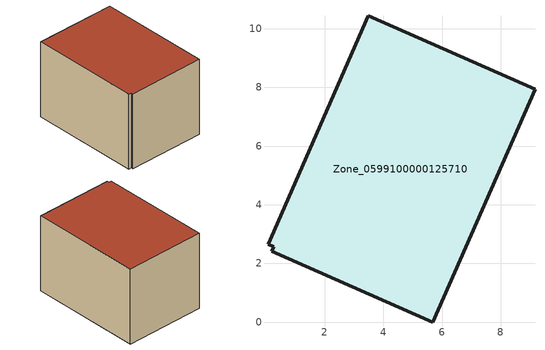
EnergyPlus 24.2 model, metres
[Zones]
Zone_0599100000125710
 floor ground (C_G): 0.26,2.57 0.07,2.66 3.48,10.44 9.17,7.93 5.69,0 0.19,2.42 z0
 wall outside (C_F): 5.69,0 9.17,7.93 3.48,10.44 0.07,2.66 0.26,2.57 0.19,2.42 5.69,0 z0:5.93
 roof outside (C_R): 0.26,2.57 0.19,2.42 5.69,0 9.17,7.93 3.48,10.44 0.07,2.66 z5.93
[BUILDING]
Pand.0599100000125710: North Axis=0; Terrain=City; Loads Convergence Tolerance Value=0.04; Temperature Convergence Tolerance Value=0.4; Solar Distribution=FullExterior; Maximum Number of Warmup Days=25; Minimum Number of Warmup Days=1
[Site:Location]
Rotterdam.The.Hague.AP_ZH_NLD Design_Conditions: Latitude=51.96; Longitude=4.45; Time Zone=1; Elevation=-4.5
[SITE:GROUNDTEMPERATURE:BUILDINGSURFACE]
18, 18, 18, 18, 18, 18, 18, 18, 18, 18, 18, 18
[MATERIAL] Thermal Absorptance=0.9; Solar Absorptance=0.7; Visible Absorptance=0.7
Name | Roughness | Thickness | Conductivity | Density | Specific Heat
G.TI.1946-1964 | MediumSmooth | 0.15 | 1 | 540 | 1210
F.TI.1946-1964 | Rough | 0.3 | 0.857143 | 1920 | 840
R.TI.1946-1964 | MediumRough | 0.2 | 0.277778 | 1500 | 1000
[CONSTRUCTION]
C_G: G.TI.1946-1964
C_F: F.TI.1946-1964
C_R: R.TI.1946-1964
[ZONE]
Zone_0599100000125710: Type=1; Multiplier=1; Ceiling Height=Autocalculate; Volume=Autocalculate; Floor Area=autocalculate; Part of Total Floor Area=Yes
[ZONEINFILTRATION:DESIGNFLOWRATE]
Infil_Zone_0599100000125710: Zone or ZoneList or Space or SpaceList=Zone_0599100000125710; Schedule=AlwaysOn; Design Flow Rate Calculation Method=Flow/Area; Flow Rate per Floor Area=0.003; Constant Term Coefficient=1; Temperature Term Coefficient=0; Velocity Term Coefficient=0; Velocity Squared Term Coefficient=0
[HVACTEMPLATE:ZONE:IDEALLOADSAIRSYSTEM]
Zone_0599100000125710: Maximum Heating Supply Air Temperature=50; Minimum Cooling Supply Air Temperature=13; Maximum Heating Supply Air Humidity Ratio=0.0156; Minimum Cooling Supply Air Humidity Ratio=0.0077; Heating Limit=NoLimit; Cooling Limit=NoLimit; Dehumidification Control Type=ConstantSensibleHeatRatio; Cooling Sensible Heat Ratio=0.7; Dehumidification Setpoint=60; Humidification Control Type=None; Humidification Setpoint=30; Outdoor Air Method=None; Outdoor Air Flow Rate per Person=0.00944; Outdoor Air Flow Rate per Zone Floor Area=0; Outdoor Air Flow Rate per Zone=0; Demand Controlled Ventilation Type=None; Outdoor Air Economizer Type=NoEconomizer; Heat Recovery Type=None; Sensible Heat Recovery Effectiveness=0.7; Latent Heat Recovery Effectiveness=0.65
[ZONECONTROL:THERMOSTAT]
ThermostatControl_Zone_0599100000125710: Zone or ZoneList=Zone_0599100000125710; Control Type Schedule=DualSetpointControlType; Control 1=Thermostat_Zone_0599100000125710; Temperature Difference Between Cutout And Setpoint=0
[THERMOSTATSETPOINT:DUALSETPOINT]
Thermostat_Zone_0599100000125710: Heating Setpoint Temperature Schedule=HeatingSetpoint_Zone_0599100000125710; Cooling Setpoint Temperature Schedule=CoolingSetpoint_Zone_0599100000125710
[SCHEDULE:COMPACT]
HeatingSetpoint_Zone_0599100000125710: Through: 12/31, For: AllDays, Until: 24:00, 21
CoolingSetpoint_Zone_0599100000125710: Through: 12/31, For: AllDays, Until: 24:00, 24
DualSetpointControlType: Through: 12/31, For: AllDays, Until: 24:00, 4
AlwaysOn: Through: 12/31, For: AllDays, Until: 24:00, 1
